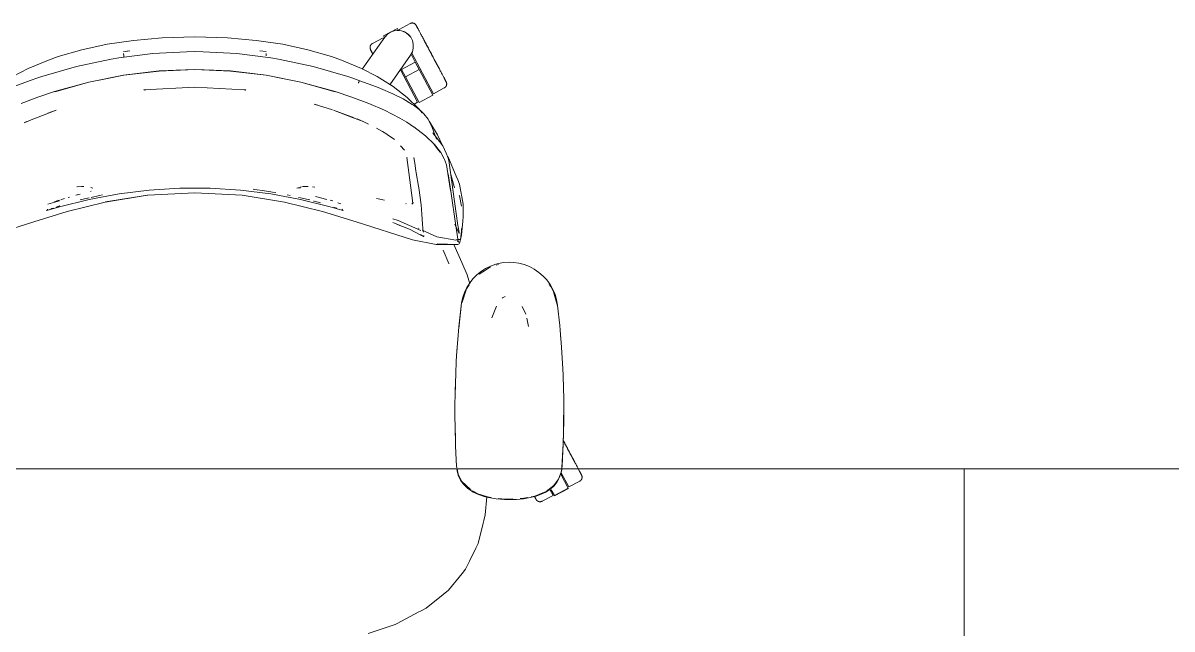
# Model space of a CAD drawing. Header units: millimetres. Extents: x 155927 to 317870, y -36033 to 97293.
# Drawn here: x 176724 to 177747, y 21785 to 22324 of the extents above; entities that cross this region are included whole.
import ezdxf

# ---------------------------------------------------------------- set-up
doc = ezdxf.new("R2010")
doc.units = ezdxf.units.MM
doc.header["$MEASUREMENT"] = 0
doc.layers.add('G-IMPT', color=8, linetype='CONTINUOUS', lineweight=9)
doc.layers.add('I-FURN', color=8, linetype='CONTINUOUS', lineweight=9)

msp = doc.modelspace()

# ---------------------------------------------------------------- linework, layer by layer
at = {"layer": 'G-IMPT'}
for p, q in [((176776.4, 22300.7), (176798.8, 22305.5)), ((176822.2, 22309), (176798.8, 22305.5)), ((176847.8, 22311.3), (176822.2, 22309)), ((176876.9, 22312.1), (176847.8, 22311.3)), ((176906.1, 22311.3), (176876.9, 22312.1)), ((176931.6, 22309), (176906.1, 22311.3)), ((176955.1, 22305.5), (176931.6, 22309)), ((176977.4, 22300.7), (176955.1, 22305.5)), ((176746.5, 22291.5), (176755.2, 22294.6)), ((176755.2, 22294.6), (176776.4, 22300.7)), ((176809.2, 22293.5), (176802.3, 22292.3)), ((176839.4, 22297.3), (176809.2, 22293.5)), ((176813.5, 22299.1), (176818.9, 22299.8)), ((176813.5, 22297.4), (176813.6, 22295.3)), ((176813.5, 22297.4), (176813.5, 22297.3)), ((176813.6, 22294), (176813.6, 22295.3)), ((176815.2, 22299.2), (176818.9, 22299.8)), ((176869.6, 22298.9), (176839.4, 22297.3)), ((176869.6, 22298.9), (176876.9, 22299)), ((176884.2, 22298.9), (176876.9, 22299)), ((176884.2, 22298.9), (176914.4, 22297.3)), ((176914.4, 22297.3), (176944.6, 22293.5)), ((176940.3, 22299.1), (176934.9, 22299.8)), ((176940.3, 22295.3), (176940.4, 22297.4)), ((176940.4, 22297.4), (176940.4, 22297.3)), ((176944.6, 22293.5), (176951.5, 22292.3)), ((176998.7, 22294.6), (176977.4, 22300.7)), ((176998.7, 22294.6), (177007.4, 22291.5)), ((176728.5, 22284), (176714.7, 22276.9)), ((176746.5, 22291.5), (176728.5, 22284)), ((176740.7, 22276.7), (176771.5, 22285.6)), ((176802.3, 22292.3), (176771.5, 22285.6)), ((176876.9, 22283.1), (176845.1, 22281.8)), ((176908.7, 22281.8), (176876.9, 22283.1)), ((176982.3, 22285.6), (176951.5, 22292.3)), ((176982.3, 22285.6), (177013.1, 22276.7)), ((177007.4, 22291.5), (177025.4, 22284)), ((177039.1, 22276.9), (177025.4, 22284)), ((176730.3, 22273.2), (176715.2, 22267.6)), ((176730.3, 22273.2), (176737.1, 22275.5)), ((176740.7, 22276.7), (176737.1, 22275.5)), ((176813.6, 22277.9), (176782.4, 22271.7)), ((176782.4, 22271.7), (176813.5, 22277.9)), ((176782.5, 22271.8), (176797.5, 22274.8)), ((176813.6, 22277.9), (176797.5, 22274.8)), ((176845.1, 22281.8), (176813.5, 22277.9)), ((176845.2, 22281.7), (176813.6, 22277.9)), ((176829.1, 22279.9), (176813.6, 22277.9)), ((176829.1, 22279.9), (176845.2, 22281.7)), ((176845.2, 22281.7), (176876.9, 22282.9)), ((176845.2, 22281.7), (176860, 22282.4)), ((176860, 22282.4), (176876.9, 22282.9)), ((176893.8, 22282.4), (176876.9, 22282.9)), ((176908.7, 22281.7), (176876.9, 22282.9)), ((176893.8, 22282.4), (176908.7, 22281.7)), ((176908.7, 22281.8), (176940.3, 22277.9)), ((176908.7, 22281.7), (176940.3, 22277.9)), ((176908.7, 22281.7), (176924.8, 22279.9)), ((176940.3, 22277.9), (176924.8, 22279.9)), ((176971.4, 22271.8), (176940.3, 22277.9)), ((176971.4, 22271.8), (176940.3, 22277.9)), ((176940.3, 22277.9), (176956.4, 22274.8)), ((176971.4, 22271.8), (176956.4, 22274.8)), ((177013.1, 22276.7), (177016.8, 22275.5)), ((177023.7, 22273.1), (177016.8, 22275.5)), ((177023.6, 22273.1), (177023.3, 22272.7)), ((177023.3, 22272.7), (177023.5, 22273.1)), ((177023.6, 22273.1), (177023.5, 22273.1)), ((177023.7, 22273.1), (177023.6, 22273.1)), ((177023.6, 22273.1), (177023.7, 22273.1)), ((177038.7, 22267.6), (177023.7, 22273.1)), ((177053.4, 22267.9), (177039.1, 22276.9)), ((176737.1, 22258.4), (176752, 22263.4)), ((176782.5, 22271.8), (176752, 22263.4)), ((176782.5, 22271.8), (176752.1, 22263.3)), ((176765.2, 22267.1), (176752.1, 22263.3)), ((176765.2, 22267.1), (176782.5, 22271.8)), ((176876.9, 22267.3), (176831.6, 22264.8)), ((176831.6, 22264.8), (176833.2, 22265)), ((176831.6, 22264.7), (176831.9, 22264.8)), ((176833.2, 22265), (176831.9, 22264.8)), ((176876.9, 22267.3), (176920.7, 22265)), ((176876.9, 22267.3), (176920.7, 22265)), ((176920.7, 22265), (176922.4, 22264.7)), ((176920.7, 22265), (176922, 22264.8)), ((176922.2, 22264.7), (176922, 22264.8)), ((176988.6, 22267.1), (176971.4, 22271.8)), ((176971.4, 22271.8), (177001.9, 22263.4)), ((176971.4, 22271.8), (177001.8, 22263.3)), ((176988.6, 22267.1), (177001.8, 22263.3)), ((177001.9, 22263.4), (177016.8, 22258.4)), ((177022.9, 22271.9), (177022.5, 22270.8)), ((177022.5, 22270.8), (177022.7, 22271.4)), ((177022.9, 22271.9), (177022.7, 22271.4)), ((177022.9, 22271.9), (177023.3, 22272.7)), ((177022.9, 22271.9), (177023.2, 22272.5)), ((177023.2, 22272.5), (177023.3, 22272.7)), ((177042.3, 22266.1), (177038.7, 22267.6)), ((177053.3, 22261.3), (177042.3, 22266.1)), ((177053.4, 22267.9), (177066, 22258.1)), ((176737.1, 22258.4), (176722.2, 22252.9)), ((176983.1, 22252.3), (176986.5, 22251.2)), ((176983.1, 22252.3), (176999.6, 22247.1)), ((177031.7, 22252.9), (177016.8, 22258.4)), ((177031.7, 22252.9), (177045.9, 22246.7)), ((177053.7, 22261.1), (177053.3, 22261.3)), ((177053.3, 22261.3), (177062.3, 22256.8)), ((177053.3, 22261.3), (177061.7, 22257.1)), ((177053.7, 22261.1), (177062.3, 22256.8)), ((177062.3, 22256.8), (177061.7, 22257.1)), ((177062.3, 22256.8), (177070.3, 22252)), ((177076.3, 22248.1), (177066, 22258.1)), ((176753.3, 22246.8), (176735.9, 22240.1)), ((176753.3, 22246.8), (176745.9, 22244.1)), ((177000.5, 22246.8), (177018.9, 22240)), ((177000.5, 22246.8), (177018, 22240.1)), ((177052.6, 22243.4), (177045.9, 22246.7)), ((177052.6, 22243.4), (177059.4, 22239.8)), ((177071.6, 22251.2), (177070.3, 22252)), ((177077.8, 22246.5), (177071.6, 22251.2)), ((177079.3, 22244.6), (177076.3, 22248.1)), ((177077.8, 22246.5), (177080.8, 22243.6)), ((177084.6, 22238.7), (177080.8, 22243.6)), ((176734.1, 22239.4), (176724.8, 22235.7)), ((176724.8, 22235.7), (176727.1, 22236.7)), ((176735.9, 22240.1), (176734.1, 22239.4)), ((177018, 22240.1), (177019.7, 22239.4)), ((177026.8, 22236.7), (177019.7, 22239.4)), ((177026.8, 22236.7), (177021.4, 22239)), ((177031.6, 22234.5), (177026.8, 22236.7)), ((177065.7, 22236), (177059.4, 22239.8)), ((177065.7, 22236), (177071.7, 22232.1)), ((177072, 22232), (177071.7, 22232.1)), ((177082.4, 22223.9), (177072, 22232)), ((177085.3, 22237.6), (177084.6, 22238.7)), ((177085.3, 22237.6), (177086.4, 22235.1)), ((177086, 22236.2), (177085.5, 22237)), ((177086, 22236.2), (177093.1, 22224.8)), ((177086.4, 22235.1), (177087.5, 22232.9)), ((177092, 22221), (177087.5, 22232.9)), ((177038.6, 22230.7), (177046.8, 22226.4)), ((177044, 22227.9), (177047.8, 22225.4)), ((177044, 22227.9), (177046.8, 22226.4)), ((177047.8, 22225.4), (177048.4, 22225)), ((177048.4, 22225), (177053.5, 22221.5)), ((177090.3, 22216.2), (177082.4, 22223.9)), ((177088.8, 22226.7), (177097.7, 22215)), ((177088.8, 22226.7), (177089.9, 22224.7)), ((177093.1, 22224.8), (177097.1, 22216.1)), ((177053.5, 22221.5), (177054.6, 22220.7)), ((177060.1, 22215.2), (177063.5, 22211.3)), ((177095.4, 22209.5), (177090, 22216.4)), ((177090, 22216.4), (177092.8, 22212.8)), ((177090.3, 22216.2), (177095.8, 22209.2)), ((177095.4, 22209.5), (177092.8, 22212.8)), ((177097.7, 22215), (177100.8, 22208.4)), ((177067.4, 22191.4), (177065.6, 22204.7)), ((177065.6, 22204.7), (177065.8, 22204.3)), ((177072.8, 22199.6), (177072, 22204.6)), ((177095.8, 22209.2), (177099, 22203.4)), ((177099.3, 22203), (177099, 22203.4)), ((177099.3, 22203), (177101, 22198.2)), ((177100.8, 22208.4), (177102.3, 22205.1)), ((177102, 22205.7), (177102.8, 22204.5)), ((177103, 22202.1), (177102.3, 22205.1)), ((177102.8, 22204.5), (177109.6, 22188.1)), ((177109.7, 22154.9), (177103, 22202.1)), ((177067.4, 22191.4), (177071.1, 22164)), ((177072.8, 22199.6), (177073.8, 22192.7)), ((177073.8, 22192.7), (177074.1, 22191.1)), ((177075.9, 22179.3), (177074.1, 22191.1)), ((177101, 22198.2), (177102.3, 22190.5)), ((177104.6, 22175.4), (177102.3, 22190.5)), ((177104.6, 22175.4), (177102.4, 22190)), ((177104.7, 22174.8), (177102.4, 22190)), ((177108.1, 22177.6), (177104.6, 22190.6)), ((177108.1, 22177.6), (177104.7, 22189.5)), ((177109.6, 22188.1), (177111, 22184.7)), ((177112.6, 22180.8), (177111, 22184.7)), ((177115.8, 22163.1), (177112.6, 22180.8)), ((176770.9, 22171.1), (176774.8, 22172.1)), ((176770.9, 22171.1), (176772.4, 22171.5)), ((176772.2, 22178.5), (176771.8, 22178.5)), ((176776, 22178.8), (176772.2, 22178.5)), ((176776, 22178.8), (176777.3, 22178.9)), ((176778, 22178.9), (176777.3, 22178.9)), ((176782.7, 22167.4), (176809.4, 22172.4)), ((176784.5, 22174.7), (176784.1, 22174.5)), ((176786.1, 22177.3), (176784.2, 22178)), ((176792.1, 22170.9), (176784.7, 22169.2)), ((176786.1, 22177.3), (176785.1, 22177.6)), ((176794.8, 22171.4), (176792.1, 22170.9)), ((176797, 22165), (176834.8, 22171.2)), ((176834.8, 22171.2), (176797.4, 22165.2)), ((176834.9, 22171), (176797.4, 22165.2)), ((176809.4, 22172.4), (176836.3, 22175.7)), ((176834.9, 22171), (176876.9, 22173.3)), ((176863.4, 22177.3), (176836.3, 22175.7)), ((176890.5, 22177.3), (176863.4, 22177.3)), ((176918.9, 22171), (176876.9, 22173.3)), ((176890.5, 22177.3), (176917.6, 22175.7)), ((176944.5, 22172.4), (176917.6, 22175.7)), ((176956.8, 22165), (176918.9, 22171)), ((176930.3, 22176.3), (176928.7, 22176.5)), ((176938.8, 22175), (176930.3, 22176.3)), ((176938.8, 22175), (176944.5, 22174.2)), ((176944.5, 22174.2), (176946.1, 22173.9)), ((176971.1, 22167.4), (176944.5, 22172.4)), ((176949, 22173.4), (176946.1, 22173.9)), ((176959.1, 22171.4), (176961.9, 22170.9)), ((176967.7, 22177.3), (176969.7, 22178)), ((176968.8, 22177.6), (176967.7, 22177.3)), ((176968.8, 22177.6), (176971.1, 22177.6)), ((176970.8, 22178.3), (176971.8, 22178.6)), ((176971, 22177.6), (176971.1, 22177.6)), ((176972.8, 22178.9), (176977.9, 22178.8)), ((176972.8, 22178.9), (176975.6, 22178.9)), ((176977.9, 22178.8), (176975.6, 22178.9)), ((176981.6, 22178.5), (176983.7, 22178.3)), ((177076.2, 22177.7), (177075.9, 22179.3)), ((177078.4, 22162.5), (177076.2, 22177.7)), ((177104.7, 22174.8), (177109.3, 22143.9)), ((177112.4, 22170.6), (177112.2, 22171.1)), ((177114.4, 22161.3), (177112.4, 22170.6)), ((176756.4, 22160.9), (176745.2, 22157.6)), ((176756.4, 22160.9), (176745.6, 22157.8)), ((176756.4, 22160.9), (176745.9, 22157.8)), ((176756.4, 22166.1), (176746, 22163.1)), ((176751.2, 22165), (176753.4, 22165.7)), ((176754.1, 22166), (176753.4, 22165.7)), ((176753.4, 22160.5), (176754.2, 22160.8)), ((176754.1, 22166), (176756.4, 22166.8)), ((176756.4, 22161.5), (176754.2, 22160.8)), ((176782.7, 22167.4), (176756.4, 22160.9)), ((176756.4, 22161.5), (176756.8, 22161.7)), ((176757.5, 22167.1), (176758.3, 22167.4)), ((176758.3, 22167.4), (176760.8, 22168.2)), ((176763.3, 22156.7), (176797, 22165)), ((176764.1, 22169.2), (176765.2, 22169.5)), ((176776, 22167.2), (176774.7, 22166.9)), ((176782.7, 22168.8), (176776, 22167.2)), ((176956.8, 22165), (176990.5, 22156.7)), ((176969.2, 22169.2), (176971.1, 22168.8)), ((176977.9, 22167.2), (176971.1, 22168.8)), ((176971.1, 22167.4), (176997.5, 22160.9)), ((176977.9, 22167.2), (176979.2, 22166.9)), ((176982.9, 22165.9), (176982.7, 22166)), ((176984, 22165.6), (176982.9, 22165.9)), ((176984, 22165.6), (176988, 22164.5)), ((176994.4, 22167.2), (176984.4, 22170)), ((176988, 22164.5), (176988.7, 22164.3)), ((176997.5, 22166.7), (176999.7, 22166)), ((176997.5, 22160.9), (177007.9, 22157.8)), ((177002.7, 22159.7), (177000.6, 22160.5)), ((177005.2, 22164), (177004.2, 22164.4)), ((177005.2, 22164), (177006.9, 22163.4)), ((177038.6, 22168.2), (177045.9, 22166.8)), ((177065.1, 22163.5), (177064.7, 22163.6)), ((177070, 22163.2), (177071.3, 22164.7)), ((177071.1, 22164), (177071.2, 22164.3)), ((177071.2, 22164.5), (177071.2, 22164.3)), ((177078.4, 22162.5), (177078.4, 22162.4)), ((177078.4, 22162.4), (177079, 22154.2)), ((177115.8, 22163.1), (177115.9, 22156.2)), ((176763.3, 22156.7), (176733.4, 22147.5)), ((176745.2, 22157.6), (176744.9, 22157.8)), ((176745.7, 22158.7), (176745.3, 22158.1)), ((176745.7, 22158.7), (176745.6, 22158.5)), ((176745.9, 22157.8), (176745.6, 22157.8)), ((176749.6, 22159.2), (176748.6, 22158.8)), ((176750.6, 22159.5), (176749.6, 22159.2)), ((177020.5, 22147.5), (176990.5, 22156.7)), ((177002.7, 22159.7), (177003.3, 22159.5)), ((177008.2, 22157.8), (177007.9, 22157.8)), ((177008.1, 22158.7), (177008.3, 22158.5)), ((177008.1, 22158.7), (177008.5, 22158.1)), ((177008.5, 22157.7), (177008.2, 22157.8)), ((177008.7, 22157.6), (177008.5, 22157.7)), ((177008.9, 22157.7), (177008.7, 22157.6)), ((177053.3, 22150.2), (177057.9, 22148.5)), ((177079.7, 22145.4), (177079, 22154.2)), ((177109.7, 22154.9), (177111.1, 22144.2)), ((177115.5, 22148), (177115.9, 22152)), ((177115.9, 22152), (177115.9, 22156.2)), ((176733.4, 22147.5), (176683.1, 22131.5)), ((177020.5, 22147.5), (177070.7, 22131.5)), ((177054.6, 22146.2), (177053.2, 22146.8)), ((177059.5, 22144.2), (177054.6, 22146.2)), ((177054.6, 22146.2), (177059.7, 22144.2)), ((177059.7, 22144.2), (177056.2, 22145.6)), ((177057.9, 22148.5), (177078.1, 22139.6)), ((177068, 22140.9), (177059.5, 22144.2)), ((177068, 22140.9), (177078.1, 22135.6)), ((177075.9, 22141.9), (177076.2, 22141.5)), ((177092.4, 22133.9), (177079.3, 22139.9)), ((177079.7, 22145.4), (177079.9, 22141.9)), ((177080, 22141.6), (177079.9, 22141.9)), ((177080, 22141.6), (177080.2, 22139.1)), ((177108.3, 22145.4), (177112.3, 22137)), ((177109.3, 22143.9), (177110.4, 22136)), ((177111.3, 22142.9), (177111.1, 22144.2)), ((177112.1, 22137.9), (177111.3, 22142.9)), ((177114.2, 22138.9), (177114.4, 22141.5)), ((177115.5, 22148), (177114.7, 22138.7)), ((177070.7, 22131.5), (177091.7, 22127.3)), ((177080.6, 22134.3), (177077.9, 22136.1)), ((177080.6, 22134.3), (177078.1, 22135.6)), ((177080.2, 22139.1), (177080.3, 22139)), ((177080.5, 22138.3), (177080.3, 22139)), ((177080.6, 22134.3), (177080.4, 22134.3)), ((177080.7, 22134.3), (177080.6, 22134.3)), ((177080.9, 22135), (177080.7, 22134.3)), ((177080.9, 22135.2), (177080.9, 22135)), ((177092.4, 22133.9), (177109.4, 22131.2)), ((177113, 22131.9), (177109.4, 22131.2)), ((177113, 22131.9), (177109.5, 22131.3)), ((177109.5, 22131.3), (177113.4, 22131.7)), ((177111.5, 22129.8), (177110.4, 22136)), ((177110.9, 22130.1), (177110.4, 22130.2)), ((177110.9, 22130.1), (177111.5, 22129.8)), ((177111.3, 22130.4), (177111.9, 22129.3)), ((177111.3, 22130.4), (177111.5, 22129.8)), ((177111.5, 22129.8), (177111.9, 22129.3)), ((177112.3, 22137), (177112.1, 22137.9)), ((177113.1, 22130.3), (177112.5, 22128.4)), ((177113.6, 22133.6), (177113.1, 22130.3)), ((177113.9, 22134), (177113.4, 22131.7)), ((177113.6, 22133.6), (177113.7, 22134.2)), ((177114.2, 22138.9), (177113.7, 22134.2)), ((177113.9, 22134), (177114.7, 22138.2)), ((177114.7, 22138.7), (177114.7, 22138.2)), ((177091.7, 22127.3), (177110.6, 22127.3)), ((177092.6, 22127.7), (177111, 22127.2)), ((177092.6, 22127.7), (177110.6, 22127.3)), ((177098.1, 22122.2), (177103, 22110.3)), ((177111.1, 22119.1), (177107.6, 22127.3)), ((177111.1, 22127.1), (177110.3, 22127.3)), ((177110.3, 22127.3), (177110.4, 22127.3)), ((177110.6, 22127.3), (177110.4, 22127.3)), ((177111, 22127.2), (177110.6, 22127.3)), ((177111.1, 22127.1), (177111.7, 22127.5)), ((177112.2, 22127.9), (177111.7, 22127.5)), ((177112.2, 22127.9), (177112.5, 22128.4)), ((177103.1, 22110), (177103, 22110.3)), ((177114.6, 22111.3), (177111.1, 22119.1)), ((177119.4, 22100.1), (177114.6, 22111.3)), ((177140.1, 22107.9), (177144.8, 22109.6)), ((177147, 22110.2), (177144.8, 22109.6)), ((177145.3, 22108.8), (177147.3, 22109.4)), ((177151.9, 22111.1), (177147, 22110.2)), ((177157, 22111.4), (177151.9, 22111.1)), ((177157, 22111.4), (177160.8, 22111.2)), ((177165.3, 22110.5), (177160.8, 22111.2)), ((177165.3, 22110.5), (177170.2, 22109.3)), ((177174.9, 22107.5), (177170.2, 22109.3)), ((177119.4, 22100.1), (177121.7, 22092.3)), ((177128, 22100.2), (177124.5, 22096.6)), ((177128, 22100.2), (177132, 22103.4)), ((177140.2, 22107.3), (177130.2, 22100.9)), ((177136.5, 22105.1), (177130.2, 22100.9)), ((177135.6, 22105.7), (177132, 22103.4)), ((177140.1, 22107.9), (177135.6, 22105.7)), ((177140.2, 22107.3), (177136.5, 22105.1)), ((177179.1, 22105.3), (177174.9, 22107.5)), ((177179.1, 22105.3), (177183.2, 22102.4)), ((177183.2, 22102.4), (177187.1, 22099.1)), ((177190.2, 22095.7), (177187.1, 22099.1)), ((177119.1, 22089), (177116.9, 22084.4)), ((177118.7, 22087.7), (177121.2, 22091.2)), ((177119.1, 22089), (177121.9, 22093.3)), ((177124.5, 22096.6), (177121.9, 22093.3)), ((177190.2, 22095.7), (177193.2, 22091.6)), ((177192.5, 22091.6), (177194.1, 22089.5)), ((177195.7, 22087.1), (177193.2, 22091.6)), ((177197.9, 22081.5), (177194.1, 22089.5)), ((177114.3, 22075.3), (177115.5, 22080.3)), ((177114.6, 22075.4), (177115.1, 22078.4)), ((177118.7, 22087.7), (177114.9, 22075.8)), ((177117.8, 22085), (177114.9, 22075.8)), ((177115.1, 22078.4), (177118.3, 22086.6)), ((177116.9, 22084.4), (177115.5, 22080.3)), ((177118.7, 22087.7), (177117.8, 22085)), ((177150.9, 22079.7), (177150.5, 22079.4)), ((177153.1, 22080.8), (177150.9, 22079.7)), ((177195.7, 22087.1), (177197.6, 22082.9)), ((177199.9, 22072.5), (177196.1, 22085)), ((177196.1, 22085), (177199, 22075.8)), ((177197.6, 22082.9), (177199, 22078)), ((177197.9, 22081.5), (177199.8, 22073.1)), ((177114.3, 22075.3), (177111.9, 22052.4)), ((177111.9, 22052.4), (177114, 22072.5)), ((177114.3, 22075.3), (177112, 22053.9)), ((177114.3, 22075.3), (177114, 22072.5)), ((177141.2, 22061.8), (177145.4, 22072.2)), ((177168.3, 22072.1), (177171.6, 22065.3)), ((177199.9, 22073), (177199, 22078)), ((177199.9, 22072.5), (177199, 22075.8)), ((177201.8, 22055.1), (177199.9, 22073)), ((177173.9, 22054.3), (177172.4, 22061.7)), ((177112, 22053.9), (177111, 22042.5)), ((177202.2, 22050.9), (177201.8, 22055.1)), ((177203.4, 22035.9), (177202.2, 22050.9)), ((177110.3, 22032.2), (177111, 22042.5)), ((177202.8, 22044.1), (177202.6, 22045.7)), ((177110.3, 22032.2), (177109.7, 22023.3)), ((177110.4, 22034.2), (177110.3, 22032.3)), ((177110.4, 22034.2), (177110.5, 22035.6)), ((177203.4, 22035.9), (177203.7, 22030.8)), ((177203.7, 22030.8), (177204.5, 22016.7)), ((177109.2, 22012), (177109.7, 22023.3)), ((177109.2, 22012), (177108.9, 22004.1)), ((177204.8, 22010.6), (177204.5, 22016.7)), ((177204.8, 22010.6), (177205.2, 21998.9)), ((177108.6, 21991.8), (177108.9, 22004.1)), ((177108.8, 22000.3), (177108.7, 21998.6)), ((177108.7, 21998.6), (177108.7, 21996.5)), ((177204.9, 22005.8), (177205.1, 22003.8)), ((177205.1, 22003.8), (177205.1, 22002.3)), ((177205.4, 21990.5), (177205.2, 21998.9)), ((177108.6, 21991.8), (177108.5, 21986.4)), ((177108.5, 21971.6), (177108.5, 21986.4)), ((177205.4, 21990.5), (177205.2, 21960.4)), ((177205.4, 21990.5), (177205.4, 21970.3)), ((177205.4, 21990.5), (177205.4, 21979.7)), ((177205.2, 21960.4), (177205.4, 21979.7)), ((177108.6, 21967.1), (177108.5, 21971.6)), ((177108.6, 21967.1), (177108.9, 21951.5)), ((177205.4, 21970.3), (177204.9, 21948.9)), ((177205.4, 21970.3), (177204.9, 21950.1)), ((177205.4, 21970.3), (177205.2, 21960.4)), ((177205.4, 21968.2), (177205.3, 21966)), ((177205.4, 21970.3), (177205.4, 21968.2)), ((177108.7, 21960.4), (177108.7, 21958.2)), ((177108.9, 21955.5), (177108.7, 21958.2)), ((177205.2, 21960.4), (177204.9, 21948.9)), ((177108.9, 21951.5), (177109.1, 21947.9)), ((177109.7, 21935.4), (177109.1, 21947.9)), ((177204.9, 21950.1), (177203.8, 21928.3)), ((177204.9, 21948.9), (177203.8, 21928.3)), ((177204.9, 21950.1), (177204, 21929.9)), ((177204.9, 21948.9), (177204.9, 21950.1)), ((177109.7, 21935.4), (177110, 21929.7)), ((177110.2, 21928.4), (177110, 21929.9)), ((177110, 21929.7), (177110.1, 21928.4)), ((177110.2, 21927.6), (177110.5, 21925.7)), ((177111.3, 21922.6), (177110.4, 21927.6)), ((177110.5, 21925.7), (177111.5, 21921.7)), ((177203.1, 21924.4), (177203.6, 21927.6)), ((177203.2, 21924.3), (177203.6, 21926.7)), ((177203.8, 21928.3), (177203.6, 21926.7)), ((177203.8, 21928.3), (177204, 21929.9)), ((177113.4, 21918.3), (177111.3, 21922.6)), ((177113.5, 21917.4), (177111.5, 21921.7)), ((177113.4, 21918.3), (177114.5, 21916.1)), ((177113.5, 21917.4), (177115.7, 21914.2)), ((177114.5, 21916.1), (177116.8, 21913.7)), ((177121.9, 21909.2), (177114.5, 21916.1)), ((177119.8, 21910.4), (177114.5, 21916.1)), ((177199.4, 21915.8), (177196.4, 21912.1)), ((177200.7, 21918.2), (177196.6, 21912.6)), ((177201.4, 21919.3), (177199.4, 21915.8)), ((177203.1, 21924.4), (177200.7, 21918.2)), ((177201.4, 21919.3), (177202.8, 21922.9)), ((177203.2, 21924.3), (177202.8, 21922.9)), ((177116.9, 21912.9), (177115.7, 21914.2)), ((177120.3, 21910.6), (177116.8, 21913.7)), ((177116.9, 21912.9), (177119.9, 21910)), ((177123, 21908.5), (177119.8, 21910.4)), ((177119.9, 21910), (177123.4, 21907.5)), ((177121.9, 21909.2), (177120.5, 21910.4)), ((177124.7, 21906.7), (177123.4, 21907.5)), ((177125.2, 21907.1), (177123.8, 21908)), ((177129.4, 21904.5), (177124.7, 21906.7)), ((177128.1, 21905.4), (177125.7, 21906.9)), ((177137.5, 21902.4), (177128.1, 21905.4)), ((177134.5, 21902.8), (177129.4, 21904.5)), ((177179.7, 21903.2), (177185.4, 21905.6)), ((177180.9, 21903.2), (177185.2, 21904.8)), ((177189.3, 21906.8), (177185.2, 21904.8)), ((177189.8, 21907.4), (177185.4, 21905.6)), ((177189.3, 21906.8), (177193.3, 21909.4)), ((177196.6, 21912.6), (177189.8, 21907.4)), ((177193.3, 21909.4), (177196.4, 21912.1)), ((177134.5, 21902.8), (177138.4, 21901.8)), ((177136.9, 21902.5), (177135.5, 21886.6)), ((177140.8, 21901.9), (177137.5, 21902.4)), ((177138.4, 21901.8), (177145.1, 21900.7)), ((177152.5, 21900.1), (177145.1, 21900.7)), ((177149.8, 21900.6), (177147, 21901)), ((177149.8, 21900.6), (177157, 21900.4)), ((177152.5, 21900.1), (177157, 21900)), ((177160.1, 21900.6), (177157, 21900.4)), ((177157, 21900), (177163.3, 21900.2)), ((177169.5, 21900.8), (177163.3, 21900.2)), ((177169.8, 21901.2), (177166.6, 21901)), ((177169.5, 21900.8), (177175.4, 21901.8)), ((177173.5, 21902), (177169.8, 21901.2)), ((177180.9, 21903.2), (177175.4, 21901.8)), ((177179.7, 21903.2), (177176.3, 21902.5)), ((177135.5, 21886.6), (177134.2, 21881.3)), ((177129.2, 21861), (177133.6, 21879)), ((177133.6, 21879), (177134.2, 21881.3)), ((177127, 21856.7), (177121.4, 21845.2)), ((177127, 21856.7), (177129.2, 21861)), ((177117.9, 21838), (177121.4, 21845.2)), ((177114.9, 21834.4), (177102.7, 21819.4)), ((177114.9, 21834.4), (177117.9, 21838)), ((177082.9, 21803.5), (177098.1, 21815.7)), ((177102.7, 21819.4), (177098.1, 21815.7)), ((177082.9, 21803.5), (177077.8, 21800.7)), ((177076.4, 21800), (177056.9, 21789.7)), ((177076.4, 21800), (177077.8, 21800.7)), ((177031.2, 21780.7), (177055.3, 21788.8)), ((177056.9, 21789.7), (177055.3, 21788.8))]:
    msp.add_line(p, q, dxfattribs=at)
at = {"layer": 'I-FURN'}
for p, q in [((177068.5, 22324), (177058.8, 22318.8)), ((177068.5, 22324), (177068.7, 22324.1)), ((177068.7, 22324.1), (177068.8, 22324.1)), ((177068.8, 22324.1), (177069, 22324.2)), ((177069, 22324.2), (177069.1, 22324.3)), ((177069.1, 22324.3), (177069.3, 22324.3)), ((177069.3, 22324.3), (177069.4, 22324.3)), ((177069.4, 22324.3), (177069.6, 22324.4)), ((177069.6, 22324.4), (177069.7, 22324.4)), ((177069.7, 22324.4), (177069.9, 22324.4)), ((177069.9, 22324.4), (177070.1, 22324.5)), ((177070.1, 22324.5), (177070.2, 22324.5)), ((177070.2, 22324.5), (177070.4, 22324.5)), ((177070.4, 22324.5), (177070.5, 22324.5)), ((177070.5, 22324.5), (177070.7, 22324.5)), ((177070.7, 22324.5), (177070.9, 22324.4)), ((177070.9, 22324.4), (177071, 22324.4)), ((177071, 22324.4), (177071.2, 22324.4)), ((177071.2, 22324.4), (177071.3, 22324.4)), ((177071.3, 22324.4), (177071.5, 22324.3)), ((177071.5, 22324.3), (177071.6, 22324.3)), ((177071.6, 22324.3), (177071.8, 22324.2)), ((177071.8, 22324.2), (177071.9, 22324.2)), ((177071.9, 22324.2), (177072.1, 22324.1)), ((177072.1, 22324.1), (177072.2, 22324)), ((177072.2, 22324), (177072.4, 22324)), ((177072.4, 22324), (177072.5, 22323.9)), ((177057.3, 22319.7), (177044.9, 22313.1)), ((177046.1, 22311.9), (177048.3, 22314.4)), ((177048.3, 22314.4), (177051.1, 22316.3)), ((177051.1, 22316.3), (177054.3, 22317.5)), ((177054.3, 22317.5), (177057.6, 22317.9)), ((177057.3, 22319.7), (177058, 22318.3)), ((177057.3, 22317.9), (177058, 22318.3)), ((177057.6, 22317.9), (177061, 22317.5)), ((177058, 22318.3), (177058, 22318.4)), ((177059, 22318.5), (177058.8, 22318.8)), ((177061, 22317.5), (177064.1, 22316.2)), ((177064.1, 22316.2), (177066.9, 22314.3)), ((177067.7, 22313.5), (177065, 22315.8)), ((177066.9, 22314.3), (177069.1, 22311.8)), ((177072.5, 22323.9), (177072.7, 22323.8)), ((177072.7, 22323.8), (177072.8, 22323.7)), ((177072.8, 22323.7), (177072.9, 22323.6)), ((177072.9, 22323.6), (177073, 22323.5)), ((177073, 22323.5), (177073.2, 22323.4)), ((177073.2, 22323.4), (177073.3, 22323.3)), ((177073.3, 22323.3), (177073.4, 22323.2)), ((177073.4, 22323.2), (177073.5, 22323)), ((177073.5, 22323), (177073.6, 22322.9)), ((177073.6, 22322.9), (177073.7, 22322.8)), ((177073.7, 22322.8), (177073.8, 22322.6)), ((177073.8, 22322.6), (177073.9, 22322.5)), ((177073.9, 22322.5), (177073.9, 22322.4)), ((177073.9, 22322.4), (177074, 22322.3)), ((177074, 22322.3), (177074, 22322.3)), ((177074, 22322.3), (177074, 22322.3)), ((177074, 22322.3), (177074.1, 22322.2)), ((177074, 22322.2), (177074, 22322.3)), ((177074, 22322.3), (177074, 22322.3)), ((177074, 22322.3), (177074, 22322.3)), ((177074.1, 22322.1), (177074, 22322.2)), ((177074.1, 22322.2), (177074.1, 22322)), ((177074.2, 22321.9), (177074.1, 22322.1)), ((177074.1, 22322), (177074.2, 22321.8)), ((177074.3, 22321.7), (177074.2, 22321.9)), ((177074.2, 22321.8), (177074.4, 22321.6)), ((177074.4, 22321.5), (177074.3, 22321.7)), ((177074.4, 22321.6), (177074.5, 22321.4)), ((177074.6, 22321.2), (177074.4, 22321.5)), ((177074.5, 22321.4), (177074.6, 22321.1)), ((177074.7, 22320.9), (177074.6, 22321.2)), ((177074.6, 22321.1), (177074.8, 22320.7)), ((177074.9, 22320.5), (177074.7, 22320.9)), ((177074.8, 22320.7), (177075, 22320.3)), ((177075.1, 22320.1), (177074.9, 22320.5)), ((177075, 22320.3), (177075.2, 22319.9)), ((177075.4, 22319.7), (177075.1, 22320.1)), ((177075.2, 22319.9), (177075.5, 22319.5)), ((177075.6, 22319.2), (177075.4, 22319.7)), ((177075.5, 22319.5), (177075.7, 22319)), ((177075.9, 22318.7), (177075.6, 22319.2)), ((177075.7, 22319), (177076, 22318.5)), ((177076.2, 22318.2), (177075.9, 22318.7)), ((177076, 22318.5), (177076.3, 22317.9)), ((177076.5, 22317.6), (177076.2, 22318.2)), ((177076.3, 22317.9), (177076.6, 22317.4)), ((177076.8, 22317), (177076.5, 22317.6)), ((177077.1, 22316.4), (177076.8, 22317)), ((177077.5, 22315.7), (177077.1, 22316.4)), ((177077.8, 22315), (177077.5, 22315.7)), ((177078.2, 22314.3), (177077.8, 22315)), ((177078.6, 22313.6), (177078.2, 22314.3)), ((177026, 22283.3), (177046.1, 22311.9)), ((177033, 22303.7), (177033.1, 22303.9)), ((177033, 22303.6), (177033, 22303.7)), ((177033, 22303.4), (177033, 22303.6)), ((177033.1, 22304), (177033.2, 22304.2)), ((177033.1, 22303.9), (177033.1, 22304)), ((177033.2, 22304.2), (177033.3, 22304.3)), ((177033.3, 22304.5), (177033.4, 22304.6)), ((177033.3, 22304.3), (177033.3, 22304.5)), ((177033.4, 22304.6), (177033.5, 22304.7)), ((177033.5, 22304.7), (177033.6, 22304.9)), ((177033.6, 22304.9), (177033.7, 22305)), ((177033.7, 22305), (177033.8, 22305.1)), ((177033.8, 22305.1), (177033.9, 22305.3)), ((177033.9, 22305.3), (177034, 22305.4)), ((177034, 22305.4), (177034.1, 22305.5)), ((177034.1, 22305.5), (177034.2, 22305.6)), ((177034.2, 22305.6), (177034.3, 22305.7)), ((177034.3, 22305.7), (177034.4, 22305.8)), ((177034.4, 22305.8), (177034.6, 22305.9)), ((177034.6, 22305.9), (177034.7, 22306)), ((177034.7, 22306), (177034.8, 22306.1)), ((177034.8, 22306.1), (177035, 22306.2)), ((177044.7, 22311.3), (177035, 22306.2)), ((177035, 22306.2), (177035, 22306.2)), ((177045.6, 22311.7), (177044.9, 22313.1)), ((177045.6, 22311.8), (177045.6, 22311.7)), ((177068.9, 22312.1), (177067.7, 22313.5)), ((177069.1, 22311.8), (177070.6, 22308.8)), ((177070.6, 22308.8), (177071.4, 22305.5)), ((177071.4, 22305.5), (177071.4, 22302.1)), ((177079, 22312.8), (177078.6, 22313.6)), ((177079.5, 22312), (177079, 22312.8)), ((177079.9, 22311.2), (177079.5, 22312)), ((177080.4, 22310.3), (177079.9, 22311.2)), ((177080.8, 22309.4), (177080.4, 22310.3)), ((177081.3, 22308.6), (177080.8, 22309.4)), ((177081.8, 22307.7), (177081.3, 22308.6)), ((177081.5, 22308.1), (177082, 22307.2)), ((177082.3, 22306.7), (177081.8, 22307.7)), ((177082, 22307.2), (177082.5, 22306.3)), ((177082.8, 22305.8), (177082.3, 22306.7)), ((177082.5, 22306.3), (177083, 22305.4)), ((177083.3, 22304.8), (177082.8, 22305.8)), ((177083, 22305.4), (177083.5, 22304.4)), ((177083.8, 22303.9), (177083.3, 22304.8)), ((177083.5, 22304.4), (177084, 22303.4)), ((177084.3, 22302.9), (177083.8, 22303.9)), ((177084, 22303.4), (177084.5, 22302.5)), ((177032.9, 22303.2), (177033, 22303.4)), ((177032.9, 22303.1), (177032.9, 22303.2)), ((177032.9, 22302.9), (177032.9, 22303.1)), ((177032.9, 22302.8), (177032.9, 22302.9)), ((177032.9, 22302.6), (177032.9, 22302.8)), ((177032.9, 22302.4), (177032.9, 22302.6)), ((177032.9, 22302.3), (177032.9, 22302.4)), ((177032.9, 22302.1), (177032.9, 22302.3)), ((177032.9, 22302), (177032.9, 22302.1)), ((177033, 22301.8), (177032.9, 22302)), ((177033, 22301.6), (177033, 22301.8)), ((177033, 22301.5), (177033, 22301.6)), ((177033.1, 22301.3), (177033, 22301.5)), ((177033.2, 22301.2), (177033.1, 22301.3)), ((177033.2, 22301), (177033.2, 22301.2)), ((177033.3, 22300.9), (177033.2, 22301)), ((177033.4, 22300.7), (177033.3, 22300.9)), ((177033.4, 22300.6), (177033.4, 22300.7)), ((177033.4, 22300.7), (177033.4, 22300.7)), ((177033.4, 22300.7), (177033.4, 22300.7)), ((177033.4, 22300.7), (177033.4, 22300.7)), ((177033.4, 22300.7), (177033.4, 22300.7)), ((177033.4, 22300.7), (177033.4, 22300.6)), ((177033.5, 22300.5), (177033.4, 22300.6)), ((177033.4, 22300.6), (177033.5, 22300.4)), ((177033.6, 22300.3), (177033.5, 22300.5)), ((177033.5, 22300.4), (177033.6, 22300.2)), ((177033.7, 22300.1), (177033.6, 22300.3)), ((177033.6, 22300.2), (177033.7, 22300)), ((177033.8, 22299.9), (177033.7, 22300.1)), ((177033.7, 22300), (177033.9, 22299.8)), ((177034, 22299.6), (177033.8, 22299.9)), ((177033.9, 22299.8), (177034, 22299.5)), ((177034.1, 22299.3), (177034, 22299.6)), ((177034, 22299.5), (177034.2, 22299.1)), ((177034.3, 22298.9), (177034.1, 22299.3)), ((177034.2, 22299.1), (177034.4, 22298.8)), ((177034.5, 22298.5), (177034.3, 22298.9)), ((177034.4, 22298.8), (177034.6, 22298.3)), ((177034.8, 22298.1), (177034.5, 22298.5)), ((177034.6, 22298.3), (177034.9, 22297.9)), ((177035, 22297.6), (177034.8, 22298.1)), ((177034.9, 22297.9), (177035.1, 22297.4)), ((177035.3, 22297.1), (177035, 22297.6)), ((177035.1, 22297.4), (177035.4, 22296.9)), ((177035.6, 22296.6), (177035.3, 22297.1)), ((177069, 22295.9), (177050.5, 22269.4)), ((177070.6, 22298.9), (177069, 22295.9)), ((177069.5, 22296.7), (177073.2, 22289.7)), ((177089.3, 22261.5), (177069.9, 22298.1)), ((177071.4, 22302.1), (177070.6, 22298.9)), ((177084.8, 22301.9), (177084.3, 22302.9)), ((177084.5, 22302.5), (177085.1, 22301.5)), ((177085.3, 22300.9), (177084.8, 22301.9)), ((177085.1, 22301.5), (177085.6, 22300.5)), ((177085.9, 22299.9), (177085.3, 22300.9)), ((177085.6, 22300.5), (177086.1, 22299.5)), ((177086.4, 22298.9), (177085.9, 22299.9)), ((177086.1, 22299.5), (177086.7, 22298.5)), ((177086.9, 22297.9), (177086.4, 22298.9)), ((177086.7, 22298.5), (177087.2, 22297.5)), ((177087.5, 22296.9), (177086.9, 22297.9)), ((177087.2, 22297.5), (177087.7, 22296.5)), ((177088, 22295.9), (177087.5, 22296.9)), ((177087.7, 22296.5), (177088.3, 22295.5)), ((177088.5, 22294.9), (177088, 22295.9)), ((177088.3, 22295.5), (177088.8, 22294.5)), ((177089.1, 22293.9), (177088.5, 22294.9)), ((177088.8, 22294.5), (177089.3, 22293.5)), ((177089.6, 22292.9), (177089.1, 22293.9)), ((177089.3, 22293.5), (177089.8, 22292.5)), ((177073.2, 22289.7), (177060.8, 22283.1)), ((177064.4, 22276.5), (177060.8, 22283.1)), ((177076.7, 22283), (177064.4, 22276.5)), ((177073.2, 22289.7), (177076.7, 22283)), ((177076.7, 22283), (177088.8, 22260.3)), ((177090.1, 22291.9), (177089.6, 22292.9)), ((177089.8, 22292.5), (177090.4, 22291.5)), ((177090.7, 22291), (177090.1, 22291.9)), ((177090.4, 22291.5), (177090.9, 22290.5)), ((177091.2, 22290), (177090.7, 22291)), ((177090.9, 22290.5), (177091.4, 22289.5)), ((177091.7, 22289), (177091.2, 22290)), ((177091.4, 22289.5), (177091.9, 22288.6)), ((177092.2, 22288.1), (177091.7, 22289)), ((177091.9, 22288.6), (177092.4, 22287.7)), ((177092.7, 22287.2), (177092.2, 22288.1)), ((177092.4, 22287.7), (177092.9, 22286.7)), ((177093.2, 22286.2), (177092.7, 22287.2)), ((177092.9, 22286.7), (177093.4, 22285.8)), ((177093.6, 22285.3), (177093.2, 22286.2)), ((177093.4, 22285.8), (177093.8, 22284.9)), ((177094.1, 22284.5), (177093.6, 22285.3)), ((177093.8, 22284.9), (177094.3, 22284.1)), ((177094.6, 22283.6), (177094.1, 22284.5)), ((177094.3, 22284.1), (177094.8, 22283.2)), ((177095, 22282.8), (177094.6, 22283.6)), ((177075.2, 22253.9), (177060, 22282.6)), ((177076.5, 22253.8), (177064.4, 22276.5)), ((177095.4, 22282), (177095, 22282.8)), ((177095.9, 22281.2), (177095.4, 22282)), ((177096.3, 22280.4), (177095.9, 22281.2)), ((177096.6, 22279.7), (177096.3, 22280.4)), ((177097, 22279), (177096.6, 22279.7)), ((177097.4, 22278.3), (177097, 22279)), ((177097.7, 22277.6), (177097.4, 22278.3)), ((177098.1, 22277), (177097.7, 22277.6)), ((177098.4, 22276.4), (177098.1, 22277)), ((177098.2, 22276.8), (177098.5, 22276.2)), ((177098.7, 22275.9), (177098.4, 22276.4)), ((177098.5, 22276.2), (177098.8, 22275.7)), ((177098.9, 22275.4), (177098.7, 22275.9)), ((177098.8, 22275.7), (177099.1, 22275.2)), ((177099.2, 22274.9), (177098.9, 22275.4)), ((177099.1, 22275.2), (177099.3, 22274.7)), ((177099.4, 22274.5), (177099.2, 22274.9)), ((177099.3, 22274.7), (177099.5, 22274.3)), ((177099.6, 22274), (177099.4, 22274.5)), ((177099.5, 22274.3), (177099.7, 22273.9)), ((177099.8, 22273.7), (177099.6, 22274)), ((177099.7, 22273.9), (177099.9, 22273.5)), ((177100, 22273.3), (177099.8, 22273.7)), ((177099.9, 22273.5), (177100.1, 22273.2)), ((177100.2, 22273), (177100, 22273.3)), ((177100.1, 22273.2), (177100.2, 22272.9)), ((177100.3, 22272.8), (177100.2, 22273)), ((177100.2, 22272.9), (177100.4, 22272.7)), ((177100.4, 22272.6), (177100.3, 22272.8)), ((177089.3, 22261.5), (177099, 22266.6)), ((177099.1, 22266.6), (177099, 22266.6)), ((177099.2, 22266.7), (177099.1, 22266.6)), ((177099.3, 22266.8), (177099.2, 22266.7)), ((177099.5, 22266.9), (177099.3, 22266.8)), ((177099.6, 22267), (177099.5, 22266.9)), ((177099.7, 22267.1), (177099.6, 22267)), ((177099.9, 22267.2), (177099.7, 22267.1)), ((177100, 22267.3), (177099.9, 22267.2)), ((177100.1, 22267.4), (177100, 22267.3)), ((177100.2, 22267.5), (177100.1, 22267.4)), ((177100.3, 22267.7), (177100.2, 22267.5)), ((177100.4, 22267.8), (177100.3, 22267.7)), ((177100.4, 22272.7), (177100.5, 22272.5)), ((177100.5, 22272.4), (177100.4, 22272.6)), ((177100.5, 22267.9), (177100.4, 22267.8)), ((177100.5, 22272.5), (177100.6, 22272.3)), ((177100.6, 22272.2), (177100.5, 22272.4)), ((177100.6, 22268.1), (177100.5, 22267.9)), ((177100.6, 22272.3), (177100.6, 22272.2)), ((177100.6, 22272.2), (177100.7, 22272.1)), ((177100.7, 22272.1), (177100.6, 22272.2)), ((177100.7, 22268.2), (177100.6, 22268.1)), ((177100.7, 22272.1), (177100.8, 22271.9)), ((177100.7, 22272.1), (177100.7, 22272.1)), ((177100.7, 22272.1), (177100.7, 22272.1)), ((177100.7, 22272.1), (177100.7, 22272.1)), ((177100.7, 22272.1), (177100.7, 22272.1)), ((177100.8, 22268.5), (177100.7, 22268.3)), ((177100.7, 22268.3), (177100.7, 22268.2)), ((177100.8, 22271.9), (177100.8, 22271.8)), ((177100.8, 22271.8), (177100.9, 22271.6)), ((177100.9, 22268.6), (177100.8, 22268.5)), ((177100.9, 22271.6), (177101, 22271.5)), ((177101, 22268.9), (177100.9, 22268.8)), ((177100.9, 22268.8), (177100.9, 22268.6)), ((177101, 22271.5), (177101, 22271.3)), ((177101, 22271.3), (177101, 22271.2)), ((177101, 22271.2), (177101.1, 22271)), ((177101.1, 22269.2), (177101, 22269.1)), ((177101, 22269.1), (177101, 22268.9)), ((177101.1, 22271), (177101.1, 22270.8)), ((177101.1, 22270.8), (177101.1, 22270.7)), ((177101.1, 22270.7), (177101.2, 22270.5)), ((177101.2, 22269.9), (177101.1, 22269.7)), ((177101.1, 22269.7), (177101.1, 22269.6)), ((177101.1, 22269.6), (177101.1, 22269.4)), ((177101.1, 22269.4), (177101.1, 22269.2)), ((177101.2, 22270.5), (177101.2, 22270.4)), ((177101.2, 22270.4), (177101.2, 22270.2)), ((177101.2, 22270.2), (177101.2, 22270)), ((177101.2, 22270), (177101.2, 22269.9)), ((177072.1, 22252.3), (177075.2, 22253.9)), ((177088.8, 22260.3), (177076.5, 22253.8)), ((177076.5, 22253.6), (177088.9, 22260.2)), ((177205.4, 21951.8), (177204.9, 21952.8)), ((177205.1, 21952.3), (177205.6, 21951.3)), ((177205.9, 21950.8), (177205.4, 21951.8)), ((177205.6, 21951.3), (177206.2, 21950.3)), ((177206.4, 21949.8), (177205.9, 21950.8)), ((177206.2, 21950.3), (177206.7, 21949.3)), ((177207, 21948.8), (177206.4, 21949.8)), ((177206.7, 21949.3), (177207.2, 21948.3)), ((177207.5, 21947.8), (177207, 21948.8)), ((177207.2, 21948.3), (177207.7, 21947.3)), ((177208, 21946.8), (177207.5, 21947.8)), ((177207.7, 21947.3), (177208.3, 21946.3)), ((177208.6, 21945.8), (177208, 21946.8)), ((177208.3, 21946.3), (177208.8, 21945.3)), ((177209.1, 21944.8), (177208.6, 21945.8)), ((177208.8, 21945.3), (177209.4, 21944.3)), ((177209.6, 21943.8), (177209.1, 21944.8)), ((177209.4, 21944.3), (177209.9, 21943.3)), ((177210.2, 21942.8), (177209.6, 21943.8)), ((177209.9, 21943.3), (177210.4, 21942.3)), ((177210.7, 21941.8), (177210.2, 21942.8)), ((177210.4, 21942.3), (177210.9, 21941.4)), ((177211.2, 21940.8), (177210.7, 21941.8)), ((177210.9, 21941.4), (177211.4, 21940.4)), ((177211.7, 21939.9), (177211.2, 21940.8)), ((177211.4, 21940.4), (177212, 21939.4)), ((177212.2, 21938.9), (177211.7, 21939.9)), ((177212, 21939.4), (177212.5, 21938.5)), ((177212.7, 21938), (177212.2, 21938.9)), ((177212.5, 21938.5), (177213, 21937.5)), ((177213.2, 21937), (177212.7, 21938)), ((177213, 21937.5), (177213.5, 21936.6)), ((177213.7, 21936.1), (177213.2, 21937)), ((177213.5, 21936.6), (177213.9, 21935.7)), ((177214.2, 21935.2), (177213.7, 21936.1)), ((177213.9, 21935.7), (177214.4, 21934.8)), ((177214.7, 21934.3), (177214.2, 21935.2)), ((177562, 21927.6), (176162, 21927.6)), ((176162, 21927.6), (177562, 21927.6)), ((177214.4, 21934.8), (177214.9, 21933.9)), ((177215.1, 21933.5), (177214.7, 21934.3)), ((177214.9, 21933.9), (177215.3, 21933.1)), ((177215.6, 21932.6), (177215.1, 21933.5)), ((177216, 21931.8), (177215.6, 21932.6)), ((177216.4, 21931), (177216, 21931.8)), ((177216.8, 21930.3), (177216.4, 21931)), ((177217.2, 21929.6), (177216.8, 21930.3)), ((177217.6, 21928.8), (177217.2, 21929.6)), ((177217.9, 21928.2), (177217.6, 21928.8)), ((177218.3, 21927.5), (177217.9, 21928.2)), ((177218.6, 21926.9), (177218.3, 21927.5)), ((177218.9, 21926.3), (177218.6, 21926.9)), ((177218.8, 21926.6), (177219.1, 21926.1)), ((177219.2, 21925.8), (177218.9, 21926.3)), ((177219.1, 21926.1), (177219.3, 21925.5)), ((177219.5, 21925.2), (177219.2, 21925.8)), ((177219.3, 21925.5), (177219.6, 21925)), ((177219.7, 21924.8), (177219.5, 21925.2)), ((177219.6, 21925), (177219.9, 21924.6)), ((178962, 21927.6), (177562, 21927.6)), ((177562, 21927.6), (177562, 21127.6)), ((177562, 21127.6), (177562, 21927.6)), ((177562, 21927.6), (178962, 21927.6)), ((177562, 21127.6), (177562, 21927.6)), ((177562, 21927.6), (177562, 21127.6)), ((177202.7, 21922.7), (177209.4, 21910.2)), ((177209.9, 21911.3), (177203.2, 21924)), ((177209.9, 21911.3), (177219.6, 21916.5)), ((177219.8, 21916.6), (177219.6, 21916.5)), ((177219.6, 21916.5), (177219.6, 21916.5)), ((177220, 21924.3), (177219.7, 21924.8)), ((177219.9, 21916.7), (177219.8, 21916.6)), ((177219.9, 21924.6), (177220.1, 21924.1)), ((177220, 21916.8), (177219.9, 21916.7)), ((177220.2, 21923.9), (177220, 21924.3)), ((177220.2, 21916.8), (177220, 21916.8)), ((177220.1, 21924.1), (177220.3, 21923.7)), ((177220.4, 21923.5), (177220.2, 21923.9)), ((177220.3, 21917), (177220.2, 21916.8)), ((177220.3, 21923.7), (177220.5, 21923.4)), ((177220.4, 21917.1), (177220.3, 21917)), ((177220.6, 21923.2), (177220.4, 21923.5)), ((177220.5, 21917.2), (177220.4, 21917.1)), ((177220.5, 21923.4), (177220.7, 21923.1)), ((177220.6, 21917.3), (177220.5, 21917.2)), ((177220.7, 21922.9), (177220.6, 21923.2)), ((177220.8, 21917.4), (177220.6, 21917.3)), ((177220.7, 21923.1), (177220.8, 21922.8)), ((177220.9, 21922.6), (177220.7, 21922.9)), ((177220.8, 21922.8), (177220.9, 21922.5)), ((177220.9, 21917.5), (177220.8, 21917.4)), ((177221, 21922.4), (177220.9, 21922.6)), ((177220.9, 21922.5), (177221, 21922.3)), ((177221, 21917.7), (177220.9, 21917.5)), ((177221.1, 21922.2), (177221, 21922.4)), ((177221, 21922.3), (177221.1, 21922.2)), ((177221.1, 21917.9), (177221, 21917.8)), ((177221, 21917.8), (177221, 21917.7)), ((177221.1, 21922.2), (177221.2, 21922.1)), ((177221.2, 21922.1), (177221.1, 21922.2)), ((177221.2, 21918.1), (177221.1, 21917.9)), ((177221.2, 21922.1), (177221.2, 21922)), ((177221.2, 21922), (177221.2, 21922.1)), ((177221.2, 21922), (177221.3, 21921.9)), ((177221.2, 21921.9), (177221.2, 21922)), ((177221.3, 21921.9), (177221.2, 21921.9)), ((177221.3, 21918.2), (177221.2, 21918.1)), ((177221.3, 21921.9), (177221.3, 21921.8)), ((177221.3, 21921.9), (177221.3, 21921.9)), ((177221.3, 21921.8), (177221.4, 21921.6)), ((177221.4, 21918.4), (177221.3, 21918.2)), ((177221.4, 21921.6), (177221.5, 21921.5)), ((177221.5, 21918.6), (177221.4, 21918.5)), ((177221.4, 21918.5), (177221.4, 21918.4)), ((177221.5, 21921.5), (177221.5, 21921.3)), ((177221.5, 21921.3), (177221.6, 21921.2)), ((177221.6, 21919), (177221.5, 21918.8)), ((177221.5, 21918.8), (177221.5, 21918.6)), ((177221.6, 21921.2), (177221.6, 21921)), ((177221.6, 21921), (177221.6, 21920.9)), ((177221.6, 21920.9), (177221.7, 21920.7)), ((177221.7, 21919.3), (177221.6, 21919.1)), ((177221.6, 21919.1), (177221.6, 21919)), ((177221.7, 21920.7), (177221.7, 21920.6)), ((177221.7, 21920.6), (177221.7, 21920.4)), ((177221.7, 21920.4), (177221.7, 21920.2)), ((177221.7, 21920.2), (177221.7, 21920.1)), ((177221.7, 21920.1), (177221.7, 21919.9)), ((177221.7, 21919.9), (177221.7, 21919.7)), ((177221.7, 21919.7), (177221.7, 21919.6)), ((177221.7, 21919.6), (177221.7, 21919.4)), ((177221.7, 21919.4), (177221.7, 21919.3)), ((177195.8, 21903.8), (177193, 21909)), ((177197, 21903.6), (177194.2, 21908.9)), ((177209.4, 21910.2), (177197, 21903.6)), ((177197.1, 21903.5), (177209.5, 21910)), ((177179.2, 21903), (177179.5, 21902.5)), ((177179.6, 21902.3), (177179.4, 21902.7)), ((177179.5, 21902.5), (177179.7, 21902.1)), ((177179.8, 21901.9), (177179.6, 21902.3)), ((177179.7, 21902.1), (177179.9, 21901.8)), ((177180, 21901.6), (177179.8, 21901.9)), ((177179.9, 21901.8), (177180, 21901.5)), ((177180.1, 21901.3), (177180, 21901.6)), ((177180, 21901.5), (177180.2, 21901.2)), ((177180.3, 21901.1), (177180.1, 21901.3)), ((177180.2, 21901.2), (177180.3, 21900.9)), ((177180.4, 21900.8), (177180.3, 21901.1)), ((177180.3, 21900.9), (177180.4, 21900.7)), ((177180.5, 21900.7), (177180.4, 21900.8)), ((177180.4, 21900.7), (177180.5, 21900.6)), ((177180.5, 21900.5), (177180.5, 21900.7)), ((177180.5, 21900.6), (177180.6, 21900.5)), ((177180.6, 21900.4), (177180.5, 21900.5)), ((177180.6, 21900.5), (177180.6, 21900.4)), ((177180.6, 21900.3), (177180.6, 21900.4)), ((177180.6, 21900.4), (177180.6, 21900.4)), ((177180.6, 21900.4), (177180.6, 21900.3)), ((177180.7, 21900.3), (177180.6, 21900.3)), ((177180.6, 21900.3), (177180.6, 21900.3)), ((177180.7, 21900.2), (177180.7, 21900.3)), ((177180.8, 21900), (177180.7, 21900.2)), ((177180.9, 21899.9), (177180.8, 21900)), ((177181, 21899.8), (177180.9, 21899.9)), ((177181.1, 21899.6), (177181, 21899.8)), ((177181.2, 21899.5), (177181.1, 21899.6)), ((177181.3, 21899.4), (177181.2, 21899.5)), ((177181.5, 21899.3), (177181.3, 21899.4)), ((177181.6, 21899.2), (177181.5, 21899.3)), ((177181.7, 21899.1), (177181.6, 21899.2)), ((177181.8, 21899), (177181.7, 21899.1)), ((177182, 21898.9), (177181.8, 21899)), ((177182.1, 21898.8), (177182, 21898.9)), ((177182.2, 21898.7), (177182.1, 21898.8)), ((177182.4, 21898.6), (177182.2, 21898.7)), ((177182.5, 21898.6), (177182.4, 21898.6)), ((177182.7, 21898.5), (177182.5, 21898.6)), ((177182.8, 21898.4), (177182.7, 21898.5)), ((177183, 21898.4), (177182.8, 21898.4)), ((177183.1, 21898.3), (177183, 21898.4)), ((177183.3, 21898.3), (177183.1, 21898.3)), ((177183.4, 21898.3), (177183.3, 21898.3)), ((177183.6, 21898.2), (177183.4, 21898.3)), ((177183.8, 21898.2), (177183.6, 21898.2)), ((177183.9, 21898.2), (177183.8, 21898.2)), ((177184.1, 21898.2), (177183.9, 21898.2)), ((177184.2, 21898.2), (177184.1, 21898.2)), ((177184.4, 21898.2), (177184.2, 21898.2)), ((177184.6, 21898.2), (177184.4, 21898.2)), ((177184.7, 21898.2), (177184.6, 21898.2)), ((177184.9, 21898.3), (177184.7, 21898.2)), ((177185, 21898.3), (177184.9, 21898.3)), ((177185.2, 21898.3), (177185, 21898.3)), ((177185.3, 21898.4), (177185.2, 21898.3)), ((177185.5, 21898.4), (177185.3, 21898.4)), ((177185.7, 21898.5), (177185.5, 21898.4)), ((177185.8, 21898.5), (177185.7, 21898.5)), ((177186, 21898.6), (177185.8, 21898.5)), ((177186.1, 21898.7), (177186, 21898.6)), ((177186.1, 21898.7), (177195.8, 21903.8))]:
    msp.add_line(p, q, dxfattribs=at)
for points in [[(177057.3, 22317.9), (177057.5, 22317.9), (177058, 22317.9), (177058.7, 22317.8), (177059.1, 22317.8)], [(177066.2, 22314.9), (177066.6, 22314.6), (177067, 22314.3), (177067.4, 22313.8)]]:
    msp.add_open_spline(points, degree=3, dxfattribs=at)
msp.add_open_spline([(177061.7, 22317.3), (177062.1, 22317.1), (177062.8, 22316.9), (177063.4, 22316.6), (177063.6, 22316.5)], degree=3, knots=[-0.6, -0.6, -0.6, -0.6, -0.5, -0.4680239, -0.4680239, -0.4680239, -0.4680239], dxfattribs=at)

doc.saveas('drawing.dxf')
